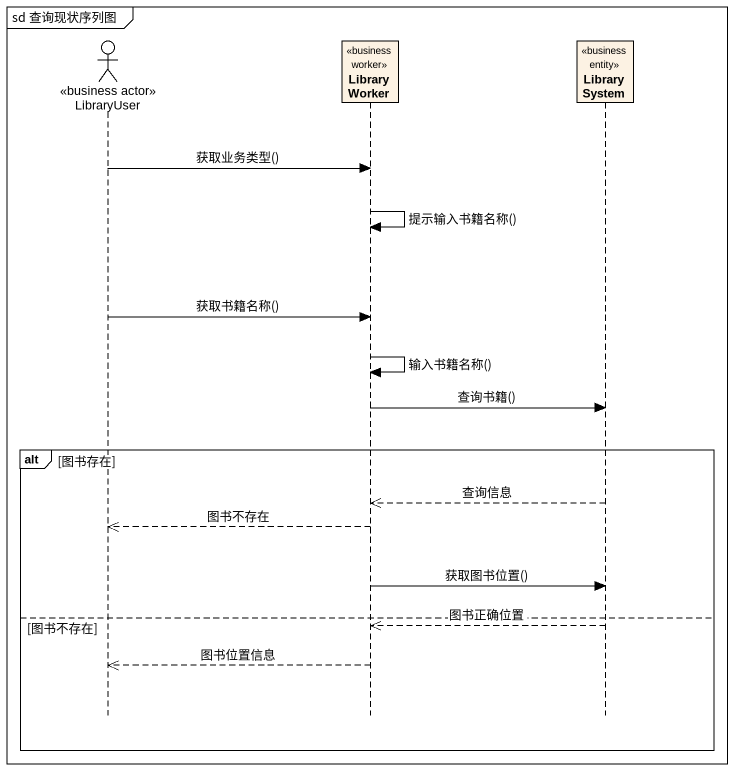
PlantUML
@startuml
mainframe sd 查询现状序列图
hide footbox
actor LibraryUser <<business actor>>
participant LibraryWorker <<business worker>>
participant LibrarySystem <<business entity>>

LibraryUser -> LibraryWorker : 获取业务类型()
LibraryWorker -> LibraryWorker : 提示输入书籍名称()
LibraryUser -> LibraryWorker : 获取书籍名称()
LibraryWorker -> LibraryWorker : 输入书籍名称()
LibraryWorker -> LibrarySystem : 查询书籍()
alt 图书存在
  LibrarySystem -->> LibraryWorker : 查询信息
  LibraryWorker -->> LibraryUser : 图书不存在
  LibraryWorker -> LibrarySystem : 获取图书位置()
else 图书不存在
  LibrarySystem -->> LibraryWorker : 图书正确位置
  LibraryWorker -->> LibraryUser : 图书位置信息
end
@enduml
